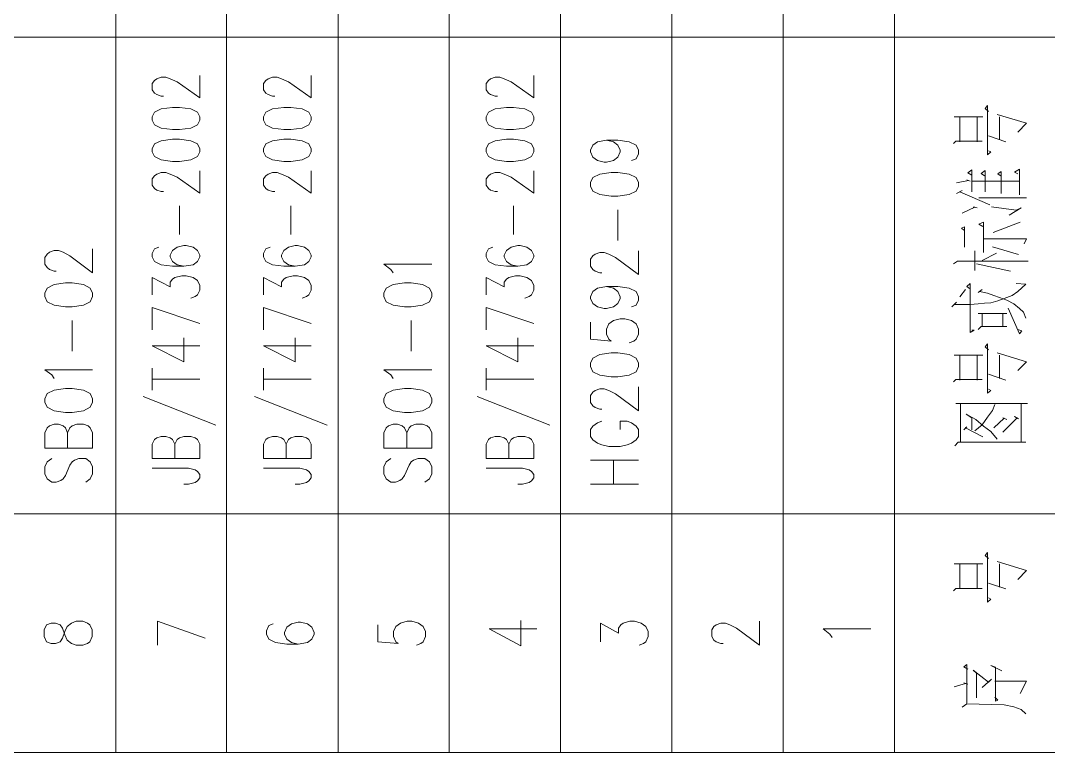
# Model space of a CAD drawing. Header units: millimetres. Extents: x 0 to 829, y 0 to 586.
# Drawn here: x 703.5 to 767.2, y 398.3 to 443.7 of the extents above; entities that cross this region are included whole.
import ezdxf

# ---------------------------------------------------------------- set-up
doc = ezdxf.new("R2010")
doc.units = ezdxf.units.MM

msp = doc.modelspace()

# ---------------------------------------------------------------- linework, layer by layer
at = {"color": 0, "lineweight": 0}
for points in [[(709.404361, 398.307278), (709.404361, 575.772139)], [(716.272944, 398.307278), (716.272944, 575.772139)], [(723.176806, 398.307278), (723.176806, 575.772139)], [(730.077139, 398.307278), (730.077139, 575.772139)], [(736.977472, 398.307278), (736.977472, 575.772139)], [(743.881333, 398.307278), (743.881333, 575.772139)], [(750.781667, 398.307278), (750.781667, 575.772139)], [(757.682, 398.307278), (757.682, 575.772139)], [(757.682, 442.676139), (578.068722, 442.676139)], [(769.514167, 442.676139), (757.682, 442.676139)], [(712.357111, 439.010778), (712.216, 439.010778), (711.933778, 439.109556), (711.796194, 439.208333), (711.655083, 439.405889), (711.655083, 439.801), (711.796194, 439.995028), (711.933778, 440.093806), (712.216, 440.192583), (712.498222, 440.192583), (712.780444, 440.093806), (713.203778, 439.899778), (714.611361, 438.912), (714.611361, 440.291361)], [(719.260972, 439.010778), (719.119861, 439.010778), (718.837639, 439.109556), (718.696528, 439.208333), (718.555417, 439.405889), (718.555417, 439.801), (718.696528, 439.995028), (718.837639, 440.093806), (719.119861, 440.192583), (719.398556, 440.192583), (719.680778, 440.093806), (720.104111, 439.899778), (721.511694, 438.912), (721.511694, 440.291361)], [(733.061639, 439.010778), (732.920528, 439.010778), (732.638306, 439.109556), (732.497194, 439.208333), (732.359611, 439.405889), (732.359611, 439.801), (732.497194, 439.995028), (732.638306, 440.093806), (732.920528, 440.192583), (733.20275, 440.192583), (733.484972, 440.093806), (733.908306, 439.899778), (735.315889, 438.912), (735.315889, 440.291361)], [(763.499306, 435.631167), (763.647472, 435.557083), (763.449917, 435.373639), (763.449917, 438.442806), (763.30175, 438.255833), (763.499306, 438.072389)], [(764.042583, 437.885417), (765.866444, 437.331556), (765.323167, 436.777694)], [(761.379111, 437.740778), (763.153583, 437.740778)], [(761.724833, 436.185028), (761.724833, 437.701972)], [(762.811389, 436.185028), (762.811389, 437.701972)], [(764.19075, 436.297917), (764.19075, 437.740778)], [(763.499306, 436.555444), (764.585861, 436.185028)], [(739.824389, 436.290861), (740.247722, 436.185028), (740.529944, 435.976889), (740.671056, 435.659389), (740.671056, 435.553556), (740.529944, 435.236056), (740.247722, 435.024389), (739.824389, 434.918556), (739.683278, 434.918556), (739.263472, 435.024389), (738.98125, 435.236056), (738.840139, 435.553556), (738.840139, 435.659389), (738.98125, 435.976889), (739.263472, 436.185028), (739.824389, 436.290861), (740.529944, 436.290861), (741.231972, 436.185028), (741.655306, 435.976889), (741.796417, 435.659389), (741.796417, 435.447722), (741.655306, 435.130222), (741.373083, 435.024389)], [(761.329722, 436.075667), (761.477889, 436.223833), (763.104194, 436.223833)], [(712.357111, 433.094694), (712.216, 433.094694), (711.933778, 433.193472), (711.796194, 433.29225), (711.655083, 433.489806), (711.655083, 433.884917), (711.796194, 434.082472), (711.933778, 434.18125), (712.216, 434.280028), (712.498222, 434.280028), (712.780444, 434.18125), (713.203778, 433.983694), (714.611361, 432.995917), (714.611361, 434.375278)], [(719.260972, 433.094694), (719.119861, 433.094694), (718.837639, 433.193472), (718.696528, 433.29225), (718.555417, 433.489806), (718.555417, 433.884917), (718.696528, 434.082472), (718.837639, 434.18125), (719.119861, 434.280028), (719.398556, 434.280028), (719.680778, 434.18125), (720.104111, 433.983694), (721.511694, 432.995917), (721.511694, 434.375278)], [(733.061639, 433.094694), (732.920528, 433.094694), (732.638306, 433.193472), (732.497194, 433.29225), (732.359611, 433.489806), (732.359611, 433.884917), (732.497194, 434.082472), (732.638306, 434.18125), (732.920528, 434.280028), (733.20275, 434.280028), (733.484972, 434.18125), (733.908306, 433.983694), (735.315889, 432.995917), (735.315889, 434.375278)], [(762.465667, 433.080583), (762.465667, 434.449361), (762.218722, 434.262389), (762.465667, 434.11775)], [(762.465667, 433.747333), (765.421944, 433.747333), (765.421944, 432.897139), (765.421944, 434.484639), (765.125611, 434.301194), (765.323167, 434.188306)], [(763.30175, 433.080583), (763.30175, 434.410556), (763.054806, 434.227111), (763.252361, 434.078944)], [(764.289528, 432.971222), (764.289528, 434.336472), (764.091972, 434.188306), (764.289528, 434.043667)], [(761.527278, 433.634444), (762.268111, 433.782611), (762.169333, 433.821417), (762.366889, 433.747333)], [(761.527278, 432.971222), (761.873, 433.154667), (761.724833, 433.080583), (763.598083, 432.269194)], [(762.906639, 432.710167), (765.866444, 432.710167)], [(713.344889, 430.43475), (713.344889, 432.209222)], [(720.245222, 430.43475), (720.245222, 432.209222)], [(734.049417, 430.43475), (734.049417, 432.209222)], [(761.873, 431.750611), (762.663222, 432.121028), (762.564444, 432.121028), (762.811389, 432.082222)], [(764.779889, 431.637722), (765.520722, 432.082222), (765.224389, 431.934056), (763.696861, 432.156306)], [(740.529944, 430.060806), (740.529944, 431.962278)], [(762.021167, 429.641), (762.021167, 430.900417), (761.823611, 430.826333), (761.971778, 430.713444)], [(763.202972, 429.309389), (763.202972, 431.19675), (762.906639, 431.083861), (763.153583, 430.935694)], [(763.795639, 430.565278), (765.471333, 431.19675)], [(763.202972, 430.159583), (765.866444, 430.159583), (765.718278, 429.86325)], [(705.70725, 428.166389), (705.569667, 428.166389), (705.287444, 428.272222), (705.146333, 428.378056), (705.005222, 428.589722), (705.005222, 429.013056), (705.146333, 429.224722), (705.287444, 429.330556), (705.569667, 429.436389), (705.848361, 429.436389), (706.130583, 429.330556), (706.553917, 429.118889), (707.9615, 428.064083), (707.9615, 429.542222)], [(712.074889, 429.644528), (711.796194, 429.54575), (711.655083, 429.249417), (711.655083, 429.051861), (711.796194, 428.755528), (712.216, 428.5615), (712.921556, 428.462722), (713.627111, 428.462722), (714.188028, 428.5615), (714.47025, 428.755528), (714.611361, 429.051861), (714.611361, 429.150639), (714.47025, 429.446972), (714.188028, 429.644528), (713.768222, 429.743306), (713.627111, 429.743306), (713.203778, 429.644528), (712.921556, 429.446972), (712.780444, 429.150639), (712.780444, 429.051861), (712.921556, 428.755528), (713.203778, 428.5615), (713.627111, 428.462722)], [(718.97875, 429.644528), (718.696528, 429.54575), (718.555417, 429.249417), (718.555417, 429.051861), (718.696528, 428.755528), (719.119861, 428.5615), (719.821889, 428.462722), (720.527444, 428.462722), (721.091889, 428.5615), (721.370583, 428.755528), (721.511694, 429.051861), (721.511694, 429.150639), (721.370583, 429.446972), (721.091889, 429.644528), (720.668556, 429.743306), (720.527444, 429.743306), (720.104111, 429.644528), (719.821889, 429.446972), (719.680778, 429.150639), (719.680778, 429.051861), (719.821889, 428.755528), (720.104111, 428.5615), (720.527444, 428.462722)], [(732.779417, 429.644528), (732.497194, 429.54575), (732.359611, 429.249417), (732.359611, 429.051861), (732.497194, 428.755528), (732.920528, 428.5615), (733.626083, 428.462722), (734.328111, 428.462722), (734.892556, 428.5615), (735.174778, 428.755528), (735.315889, 429.051861), (735.315889, 429.150639), (735.174778, 429.446972), (734.892556, 429.644528), (734.469222, 429.743306), (734.328111, 429.743306), (733.908306, 429.644528), (733.626083, 429.446972), (733.484972, 429.150639), (733.484972, 429.051861), (733.626083, 428.755528), (733.908306, 428.5615), (734.328111, 428.462722)], [(763.74625, 429.679806), (765.372556, 429.200028)], [(739.542167, 428.0535), (739.401056, 428.0535), (739.122361, 428.159333), (738.98125, 428.265167), (738.840139, 428.476833), (738.840139, 428.896639), (738.98125, 429.108306), (739.122361, 429.214139), (739.401056, 429.319972), (739.683278, 429.319972), (739.9655, 429.214139), (740.388833, 429.002472), (741.796417, 427.947667), (741.796417, 429.425806)], [(762.663222, 428.201667), (762.663222, 429.422278)], [(763.104194, 428.829611), (763.993194, 429.274111)], [(726.591694, 428.064083), (726.450583, 428.272222), (726.02725, 428.589722), (728.987056, 428.589722)], [(761.329722, 428.607361), (761.576667, 428.790806), (765.965222, 428.790806)], [(762.762, 428.607361), (764.878667, 428.162861)], [(711.655083, 426.68825), (711.655083, 427.771278), (712.780444, 427.178611), (712.780444, 427.474944), (712.921556, 427.6725), (713.062667, 427.771278), (713.486, 427.870056), (713.768222, 427.870056), (714.188028, 427.771278), (714.47025, 427.573722), (714.611361, 427.277389), (714.611361, 426.981056), (714.47025, 426.68825), (714.329139, 426.589472), (714.046917, 426.490694)], [(718.555417, 426.68825), (718.555417, 427.771278), (719.680778, 427.178611), (719.680778, 427.474944), (719.821889, 427.6725), (719.963, 427.771278), (720.386333, 427.870056), (720.668556, 427.870056), (721.091889, 427.771278), (721.370583, 427.573722), (721.511694, 427.277389), (721.511694, 426.981056), (721.370583, 426.68825), (721.233, 426.589472), (720.950778, 426.490694)], [(732.359611, 426.68825), (732.359611, 427.771278), (733.484972, 427.178611), (733.484972, 427.474944), (733.626083, 427.6725), (733.767194, 427.771278), (734.190528, 427.870056), (734.469222, 427.870056), (734.892556, 427.771278), (735.174778, 427.573722), (735.315889, 427.277389), (735.315889, 426.981056), (735.174778, 426.68825), (735.033667, 426.589472), (734.751444, 426.490694)], [(739.824389, 427.206833), (740.247722, 427.101), (740.529944, 426.889333), (740.671056, 426.575361), (740.671056, 426.469528), (740.529944, 426.152028), (740.247722, 425.940361), (739.824389, 425.834528), (739.683278, 425.834528), (739.263472, 425.940361), (738.98125, 426.152028), (738.840139, 426.469528), (738.840139, 426.575361), (738.98125, 426.889333), (739.263472, 427.101), (739.824389, 427.206833), (740.529944, 427.206833), (741.231972, 427.101), (741.655306, 426.889333), (741.796417, 426.575361), (741.796417, 426.363694), (741.655306, 426.046194), (741.373083, 425.940361)], [(761.230944, 425.943889), (761.527278, 426.240222), (761.379111, 426.092056), (762.366889, 426.092056), (762.85725, 426.130861), (763.252361, 426.166139), (763.647472, 426.204944), (764.091972, 426.314306), (764.487083, 426.462472), (764.977444, 426.649444), (765.323167, 426.906972), (765.817056, 427.351472), (765.224389, 427.38675)], [(762.070556, 427.016333), (761.724833, 426.575361)], [(762.465667, 424.504556), (762.613833, 424.504556), (762.366889, 424.356389), (762.366889, 427.38675), (762.169333, 427.203306), (762.3175, 427.090417)], [(762.85725, 426.832889), (763.104194, 427.016333), (762.956028, 426.906972), (763.449917, 426.794083), (763.845028, 426.649444), (764.19075, 426.536556), (764.63525, 426.353111), (765.076222, 426.130861), (765.421944, 425.834528), (765.668889, 425.612278), (765.817056, 425.241861)], [(711.655083, 424.518667), (711.655083, 425.898028), (714.611361, 424.913778)], [(718.555417, 424.518667), (718.555417, 425.898028), (721.511694, 424.913778)], [(732.359611, 424.518667), (732.359611, 425.898028), (735.315889, 424.913778)], [(765.323167, 424.539833), (765.570111, 424.46575), (765.421944, 424.282306), (764.7305, 425.869806)], [(706.695028, 423.202806), (706.695028, 425.104278)], [(727.720583, 423.202806), (727.720583, 425.104278)], [(738.840139, 424.987861), (738.840139, 423.933056), (740.106611, 423.827222), (739.9655, 423.933056), (739.824389, 424.250556), (739.824389, 424.568056), (739.9655, 424.885556), (740.247722, 425.093694), (740.671056, 425.199528), (740.953278, 425.199528), (741.373083, 425.093694), (741.655306, 424.885556), (741.796417, 424.568056), (741.796417, 424.250556), (741.655306, 423.933056), (741.514194, 423.827222), (741.231972, 423.721389)], [(762.85725, 424.539833), (763.054806, 424.726806), (764.63525, 424.726806), (764.388306, 424.726806), (764.388306, 425.538194), (764.63525, 425.538194), (762.85725, 425.538194), (763.104194, 425.538194), (763.104194, 424.726806)], [(711.655083, 423.530889), (713.627111, 422.546639), (713.627111, 424.024778)], [(718.555417, 423.530889), (720.527444, 422.546639), (720.527444, 424.024778)], [(732.359611, 423.530889), (734.328111, 422.546639), (734.328111, 424.024778)], [(711.655083, 423.530889), (714.611361, 423.530889)], [(718.555417, 423.530889), (721.511694, 423.530889)], [(732.359611, 423.530889), (735.315889, 423.530889)], [(763.499306, 420.842722), (763.647472, 420.768639), (763.449917, 420.585194), (763.449917, 423.654361), (763.30175, 423.467389), (763.499306, 423.283944)], [(761.379111, 422.948806), (763.153583, 422.948806)], [(761.724833, 421.396583), (761.724833, 422.913528)], [(762.811389, 421.396583), (762.811389, 422.913528)], [(764.042583, 423.096972), (765.866444, 422.543111), (765.323167, 421.98925)], [(764.19075, 421.509472), (764.19075, 422.948806)], [(705.569667, 421.513), (705.428556, 421.724667), (705.005222, 422.042167), (707.9615, 422.042167)], [(711.655083, 420.772167), (711.655083, 422.151528)], [(718.555417, 420.772167), (718.555417, 422.151528)], [(726.591694, 421.513), (726.450583, 421.724667), (726.02725, 422.042167), (728.987056, 422.042167)], [(732.359611, 420.772167), (732.359611, 422.151528)], [(711.655083, 421.460083), (714.611361, 421.460083)], [(718.555417, 421.460083), (721.511694, 421.460083)], [(732.359611, 421.460083), (735.315889, 421.460083)], [(761.329722, 421.287222), (761.477889, 421.435389), (763.104194, 421.435389)], [(763.499306, 421.767), (764.585861, 421.396583)], [(739.542167, 419.600944), (739.401056, 419.600944), (739.122361, 419.706778), (738.98125, 419.812611), (738.840139, 420.024278), (738.840139, 420.447611), (738.98125, 420.659278), (739.122361, 420.765111), (739.401056, 420.870944), (739.683278, 420.870944), (739.9655, 420.765111), (740.388833, 420.553444), (741.796417, 419.495111), (741.796417, 420.976778)], [(711.090639, 420.377056), (715.599139, 418.602583)], [(717.990972, 420.377056), (722.499472, 418.602583)], [(731.795167, 420.377056), (736.300139, 418.602583)], [(761.4285, 417.332583), (761.626056, 417.551306), (765.817056, 417.551306), (765.520722, 417.551306), (765.520722, 419.95725), (765.915833, 419.95725), (761.477889, 419.95725), (761.774222, 419.95725), (761.774222, 417.551306)], [(762.663222, 418.256861), (763.104194, 418.62375), (763.449917, 419.107056), (763.74625, 419.51275), (763.894417, 419.883167)], [(739.542167, 418.863639), (739.263472, 418.757806), (738.98125, 418.546139), (738.840139, 418.334472), (738.840139, 417.911139), (738.98125, 417.699472), (739.263472, 417.491333), (739.542167, 417.3855), (739.9655, 417.279667), (740.671056, 417.279667), (741.094389, 417.3855), (741.373083, 417.491333), (741.655306, 417.699472), (741.796417, 417.911139), (741.796417, 418.334472), (741.655306, 418.546139), (741.373083, 418.757806), (741.094389, 418.863639), (740.671056, 418.863639), (740.671056, 418.334472)], [(762.465667, 418.327417), (762.465667, 419.06825), (762.119944, 419.2905), (762.712611, 418.958889), (763.202972, 418.549667), (763.647472, 418.218056), (764.042583, 417.738278)], [(763.845028, 418.440306), (764.487083, 419.032972), (764.388306, 419.06825), (764.63525, 418.958889)], [(764.388306, 418.182778), (765.273778, 419.06825), (765.125611, 419.142333), (765.372556, 418.994167)], [(707.9615, 417.180889), (705.005222, 417.180889), (705.005222, 418.133389), (705.146333, 418.450889), (705.287444, 418.556722), (705.569667, 418.662556), (705.848361, 418.662556), (706.130583, 418.556722), (706.271694, 418.450889), (706.412806, 418.133389)], [(706.412806, 417.180889), (706.412806, 418.133389), (706.553917, 418.450889), (706.695028, 418.556722), (706.97725, 418.662556), (707.400583, 418.662556), (707.679278, 418.556722), (707.820389, 418.450889), (707.9615, 418.133389), (707.9615, 417.180889)], [(728.987056, 417.180889), (726.02725, 417.180889), (726.02725, 418.133389), (726.168361, 418.450889), (726.309472, 418.556722), (726.591694, 418.662556), (726.873917, 418.662556), (727.156139, 418.556722), (727.29725, 418.450889), (727.438361, 418.133389)], [(727.438361, 417.180889), (727.438361, 418.133389), (727.579472, 418.450889), (727.720583, 418.556722), (727.999278, 418.662556), (728.422611, 418.662556), (728.704833, 418.556722), (728.845944, 418.450889), (728.987056, 418.133389), (728.987056, 417.180889)], [(761.971778, 418.327417), (762.169333, 418.514389), (762.070556, 418.440306), (763.153583, 417.886444)], [(714.611361, 416.531778), (711.655083, 416.531778), (711.655083, 417.420778), (711.796194, 417.713583), (711.933778, 417.812361), (712.216, 417.911139), (712.498222, 417.911139), (712.780444, 417.812361), (712.921556, 417.713583), (713.062667, 417.420778)], [(713.062667, 416.531778), (713.062667, 417.420778), (713.203778, 417.713583), (713.344889, 417.812361), (713.627111, 417.911139), (714.046917, 417.911139), (714.329139, 417.812361), (714.47025, 417.713583), (714.611361, 417.420778), (714.611361, 416.531778)], [(721.511694, 416.531778), (718.555417, 416.531778), (718.555417, 417.420778), (718.696528, 417.713583), (718.837639, 417.812361), (719.119861, 417.911139), (719.398556, 417.911139), (719.680778, 417.812361), (719.821889, 417.713583), (719.963, 417.420778)], [(719.963, 416.531778), (719.963, 417.420778), (720.104111, 417.713583), (720.245222, 417.812361), (720.527444, 417.911139), (720.950778, 417.911139), (721.233, 417.812361), (721.370583, 417.713583), (721.511694, 417.420778), (721.511694, 416.531778)], [(735.315889, 416.531778), (732.359611, 416.531778), (732.359611, 417.420778), (732.497194, 417.713583), (732.638306, 417.812361), (732.920528, 417.911139), (733.20275, 417.911139), (733.484972, 417.812361), (733.626083, 417.713583), (733.767194, 417.420778)], [(733.767194, 416.531778), (733.767194, 417.420778), (733.908306, 417.713583), (734.049417, 417.812361), (734.328111, 417.911139), (734.751444, 417.911139), (735.033667, 417.812361), (735.174778, 417.713583), (735.315889, 417.420778), (735.315889, 416.531778)], [(705.428556, 416.549417), (705.146333, 416.33775), (705.005222, 416.02025), (705.005222, 415.596917), (705.146333, 415.279417), (705.428556, 415.06775), (705.70725, 415.06775), (705.989472, 415.173583), (706.130583, 415.279417), (706.271694, 415.491083), (706.553917, 416.126083), (706.695028, 416.33775), (706.836139, 416.443583), (707.118361, 416.549417), (707.541694, 416.549417), (707.820389, 416.33775), (707.9615, 416.02025), (707.9615, 415.596917), (707.820389, 415.279417), (707.541694, 415.06775)], [(726.450583, 416.549417), (726.168361, 416.33775), (726.02725, 416.02025), (726.02725, 415.596917), (726.168361, 415.279417), (726.450583, 415.06775), (726.732806, 415.06775), (727.015028, 415.173583), (727.156139, 415.279417), (727.29725, 415.491083), (727.579472, 416.126083), (727.720583, 416.33775), (727.861694, 416.443583), (728.140389, 416.549417), (728.563722, 416.549417), (728.845944, 416.33775), (728.987056, 416.02025), (728.987056, 415.596917), (728.845944, 415.279417), (728.563722, 415.06775)], [(738.840139, 416.433), (741.796417, 416.433)], [(740.247722, 414.954861), (740.247722, 416.433)], [(711.655083, 415.939111), (713.905806, 415.939111), (714.329139, 415.840333), (714.47025, 415.741556), (714.611361, 415.547528), (714.611361, 415.349972), (714.47025, 415.152417), (714.329139, 415.053639), (713.905806, 414.954861), (713.627111, 414.954861)], [(718.555417, 415.939111), (720.809667, 415.939111), (721.233, 415.840333), (721.370583, 415.741556), (721.511694, 415.547528), (721.511694, 415.349972), (721.370583, 415.152417), (721.233, 415.053639), (720.809667, 414.954861), (720.527444, 414.954861)], [(732.359611, 415.939111), (734.610333, 415.939111), (735.033667, 415.840333), (735.174778, 415.741556), (735.315889, 415.547528), (735.315889, 415.349972), (735.174778, 415.152417), (735.033667, 415.053639), (734.610333, 414.954861), (734.328111, 414.954861)], [(741.796417, 414.954861), (738.840139, 414.954861)], [(757.682, 413.09925), (578.068722, 413.09925)], [(769.514167, 413.09925), (757.682, 413.09925)], [(763.499306, 407.89225), (763.647472, 407.818167), (763.449917, 407.634722), (763.449917, 410.703889), (763.30175, 410.516917), (763.499306, 410.333472)], [(761.379111, 410.001861), (763.153583, 410.001861)], [(761.724833, 408.449639), (761.724833, 409.963056)], [(762.811389, 408.449639), (762.811389, 409.963056)], [(764.042583, 410.150028), (765.866444, 409.592639), (765.323167, 409.038778)], [(764.19075, 408.559), (764.19075, 410.001861)], [(763.499306, 408.816528), (764.585861, 408.449639)], [(761.329722, 408.33675), (761.477889, 408.484917), (763.104194, 408.484917)], [(711.990222, 404.964194), (711.990222, 406.442333), (714.9465, 405.387528)], [(719.162194, 406.283583), (718.879972, 406.17775), (718.738861, 405.86025), (718.738861, 405.652111), (718.879972, 405.334611), (719.303306, 405.122944), (720.005333, 405.017111), (720.710889, 405.017111), (721.275333, 405.122944), (721.557556, 405.334611), (721.698667, 405.652111), (721.698667, 405.754417), (721.557556, 406.071917), (721.275333, 406.283583), (720.852, 406.389417), (720.710889, 406.389417), (720.287556, 406.283583), (720.005333, 406.071917), (719.86775, 405.754417), (719.86775, 405.652111), (720.005333, 405.334611), (720.287556, 405.122944), (720.710889, 405.017111)], [(725.639194, 406.230667), (725.639194, 405.175861), (726.909194, 405.070028), (726.768083, 405.175861), (726.626972, 405.493361), (726.626972, 405.807333), (726.768083, 406.124833), (727.050306, 406.3365), (727.470111, 406.442333), (727.752333, 406.442333), (728.175667, 406.3365), (728.457889, 406.124833), (728.599, 405.807333), (728.599, 405.493361), (728.457889, 405.175861), (728.316778, 405.070028), (728.034556, 404.964194)], [(732.543056, 405.966083), (734.515083, 404.911278), (734.515083, 406.49525)], [(732.543056, 405.966083), (735.499333, 405.966083)], [(739.443389, 405.175861), (739.443389, 406.3365), (740.56875, 405.7015), (740.56875, 406.019), (740.709861, 406.230667), (740.850972, 406.3365), (741.274306, 406.442333), (741.556528, 406.442333), (741.979861, 406.3365), (742.262083, 406.124833), (742.399667, 405.807333), (742.399667, 405.493361), (742.262083, 405.175861), (742.120972, 405.070028), (741.83875, 404.964194)], [(747.049278, 405.070028), (746.908167, 405.070028), (746.625944, 405.175861), (746.484833, 405.281694), (746.343722, 405.493361), (746.343722, 405.913167), (746.484833, 406.124833), (746.625944, 406.230667), (746.908167, 406.3365), (747.190389, 406.3365), (747.472611, 406.230667), (747.892417, 406.019), (749.303528, 404.964194), (749.303528, 406.442333)], [(753.8085, 405.440444), (753.667389, 405.652111), (753.247583, 405.966083), (756.203861, 405.966083)], [(762.169333, 401.369389), (762.169333, 403.771806), (761.971778, 403.623639), (762.218722, 403.475472)], [(762.762, 401.701), (762.762, 403.217944), (762.564444, 403.401389), (763.499306, 402.664083), (763.696861, 402.847528), (763.104194, 402.328944)], [(763.894417, 401.739806), (764.091972, 401.552833), (763.943806, 401.47875), (763.943806, 403.588361), (763.647472, 403.697722), (764.338917, 403.366111)], [(761.379111, 402.36775), (762.070556, 402.59), (761.971778, 402.625278), (762.218722, 402.551194)], [(763.894417, 402.738167), (765.866444, 402.738167), (765.471333, 401.958528)], [(761.873, 401.108333), (762.169333, 401.330583), (764.487083, 401.2565), (765.076222, 401.147139), (765.520722, 400.963694), (765.817056, 400.702639)], [(769.958667, 398.307278), (578.068722, 398.307278)]]:
    msp.add_lwpolyline(points, dxfattribs=at)
for points in [[(711.655083, 437.532639), (711.796194, 437.236306), (712.216, 437.03875), (712.921556, 436.939972), (713.344889, 436.939972), (714.046917, 437.03875), (714.47025, 437.236306), (714.611361, 437.532639), (714.611361, 437.730194), (714.47025, 438.026528), (714.046917, 438.220556), (713.344889, 438.319333), (712.921556, 438.319333), (712.216, 438.220556), (711.796194, 438.026528), (711.655083, 437.730194)], [(718.555417, 437.532639), (718.696528, 437.236306), (719.119861, 437.03875), (719.821889, 436.939972), (720.245222, 436.939972), (720.950778, 437.03875), (721.370583, 437.236306), (721.511694, 437.532639), (721.511694, 437.730194), (721.370583, 438.026528), (720.950778, 438.220556), (720.245222, 438.319333), (719.821889, 438.319333), (719.119861, 438.220556), (718.696528, 438.026528), (718.555417, 437.730194)], [(732.359611, 437.532639), (732.497194, 437.236306), (732.920528, 437.03875), (733.626083, 436.939972), (734.049417, 436.939972), (734.751444, 437.03875), (735.174778, 437.236306), (735.315889, 437.532639), (735.315889, 437.730194), (735.174778, 438.026528), (734.751444, 438.220556), (734.049417, 438.319333), (733.626083, 438.319333), (732.920528, 438.220556), (732.497194, 438.026528), (732.359611, 437.730194)], [(711.655083, 435.560611), (711.796194, 435.264278), (712.216, 435.066722), (712.921556, 434.967944), (713.344889, 434.967944), (714.046917, 435.066722), (714.47025, 435.264278), (714.611361, 435.560611), (714.611361, 435.758167), (714.47025, 436.0545), (714.046917, 436.248528), (713.344889, 436.347306), (712.921556, 436.347306), (712.216, 436.248528), (711.796194, 436.0545), (711.655083, 435.758167)], [(718.555417, 435.560611), (718.696528, 435.264278), (719.119861, 435.066722), (719.821889, 434.967944), (720.245222, 434.967944), (720.950778, 435.066722), (721.370583, 435.264278), (721.511694, 435.560611), (721.511694, 435.758167), (721.370583, 436.0545), (720.950778, 436.248528), (720.245222, 436.347306), (719.821889, 436.347306), (719.119861, 436.248528), (718.696528, 436.0545), (718.555417, 435.758167)], [(732.359611, 435.560611), (732.497194, 435.264278), (732.920528, 435.066722), (733.626083, 434.967944), (734.049417, 434.967944), (734.751444, 435.066722), (735.174778, 435.264278), (735.315889, 435.560611), (735.315889, 435.758167), (735.174778, 436.0545), (734.751444, 436.248528), (734.049417, 436.347306), (733.626083, 436.347306), (732.920528, 436.248528), (732.497194, 436.0545), (732.359611, 435.758167)], [(738.840139, 433.440417), (738.98125, 433.122917), (739.401056, 432.91125), (740.106611, 432.805417), (740.529944, 432.805417), (741.231972, 432.91125), (741.655306, 433.122917), (741.796417, 433.440417), (741.796417, 433.652083), (741.655306, 433.969583), (741.231972, 434.18125), (740.529944, 434.287083), (740.106611, 434.287083), (739.401056, 434.18125), (738.98125, 433.969583), (738.840139, 433.652083)], [(705.005222, 426.582417), (705.146333, 426.264917), (705.569667, 426.056778), (706.271694, 425.950944), (706.695028, 425.950944), (707.400583, 426.056778), (707.820389, 426.264917), (707.9615, 426.582417), (707.9615, 426.794083), (707.820389, 427.111583), (707.400583, 427.32325), (706.695028, 427.429083), (706.271694, 427.429083), (705.569667, 427.32325), (705.146333, 427.111583), (705.005222, 426.794083)], [(726.02725, 426.582417), (726.168361, 426.264917), (726.591694, 426.056778), (727.29725, 425.950944), (727.720583, 425.950944), (728.422611, 426.056778), (728.845944, 426.264917), (728.987056, 426.582417), (728.987056, 426.794083), (728.845944, 427.111583), (728.422611, 427.32325), (727.720583, 427.429083), (727.29725, 427.429083), (726.591694, 427.32325), (726.168361, 427.111583), (726.02725, 426.794083)], [(738.840139, 422.24325), (738.98125, 421.92575), (739.401056, 421.714083), (740.106611, 421.60825), (740.529944, 421.60825), (741.231972, 421.714083), (741.655306, 421.92575), (741.796417, 422.24325), (741.796417, 422.454917), (741.655306, 422.772417), (741.231972, 422.984083), (740.529944, 423.089917), (740.106611, 423.089917), (739.401056, 422.984083), (738.98125, 422.772417), (738.840139, 422.454917)], [(705.005222, 420.034861), (705.146333, 419.717361), (705.569667, 419.505694), (706.271694, 419.399861), (706.695028, 419.399861), (707.400583, 419.505694), (707.820389, 419.717361), (707.9615, 420.034861), (707.9615, 420.246528), (707.820389, 420.564028), (707.400583, 420.772167), (706.695028, 420.878), (706.271694, 420.878), (705.569667, 420.772167), (705.146333, 420.564028), (705.005222, 420.246528)], [(726.02725, 420.034861), (726.168361, 419.717361), (726.591694, 419.505694), (727.29725, 419.399861), (727.720583, 419.399861), (728.422611, 419.505694), (728.845944, 419.717361), (728.987056, 420.034861), (728.987056, 420.246528), (728.845944, 420.564028), (728.422611, 420.772167), (727.720583, 420.878), (727.29725, 420.878), (726.591694, 420.772167), (726.168361, 420.564028), (726.02725, 420.246528)], [(704.966417, 405.493361), (705.107528, 405.175861), (705.38975, 405.070028), (705.671972, 405.070028), (705.954194, 405.175861), (706.095306, 405.387528), (706.236417, 405.807333), (706.377528, 406.124833), (706.656222, 406.3365), (706.938444, 406.442333), (707.361778, 406.442333), (707.644, 406.3365), (707.785111, 406.230667), (707.926222, 405.913167), (707.926222, 405.493361), (707.785111, 405.175861), (707.644, 405.070028), (707.361778, 404.964194), (706.938444, 404.964194), (706.656222, 405.070028), (706.377528, 405.281694), (706.236417, 405.599194), (706.095306, 406.019), (705.954194, 406.230667), (705.671972, 406.3365), (705.38975, 406.3365), (705.107528, 406.230667), (704.966417, 405.913167)]]:
    msp.add_lwpolyline(points, close=True, dxfattribs=at)

doc.saveas('drawing.dxf')
